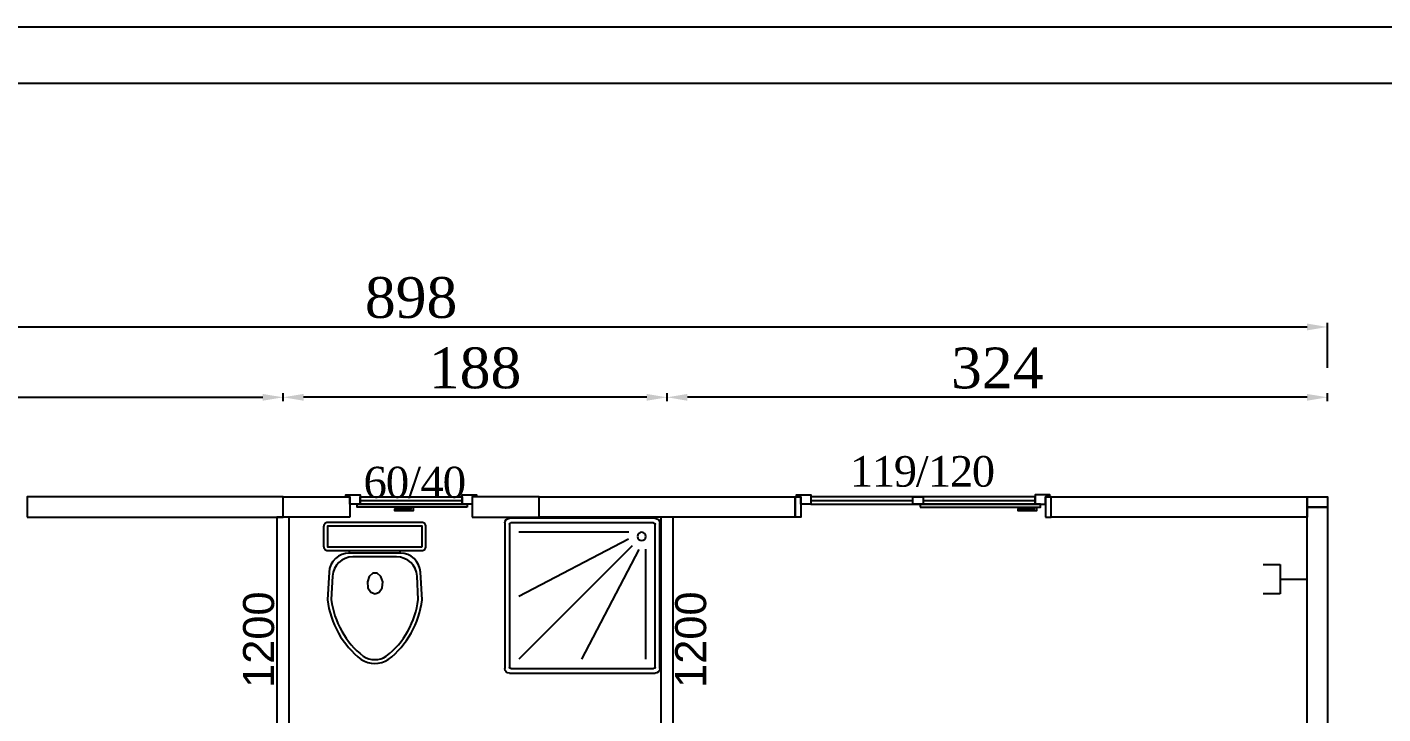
# Model space of a CAD drawing. Header units: millimetres. Extents: x 142629 to 168404, y -211947 to -204319.
# Drawn here: x 145547 to 146212, y -204656 to -204319 of the extents above; entities that cross this region are included whole.
import ezdxf

# ---------------------------------------------------------------- set-up
doc = ezdxf.new("R2010")
doc.units = ezdxf.units.MM
for name, color, linetype in [('1', 250, 'Continuous'), ('Block1', 255, 'Continuous'), ('DUVAR', 7, 'Continuous'), ('KAPI-PEN', 3, 'Continuous'), ('TEFRIS', 4, 'Continuous')]:
    doc.layers.add(name, color=color, linetype=linetype)
doc.styles.add('metin', font='palabi.ttf')
doc.styles.get("Standard").update_dxf_attribs({"font": 'arial.ttf'})
doc.dimstyles.new('Metin SARI', dxfattribs={"dimscale": 20, "dimtxt": 1, "dimasz": 0.5, "dimexe": 0.1, "dimexo": 0.1, "dimgap": 0.2, "dimtad": 1, "dimrnd": 1, "dimzin": 12, "dimdsep": 46, "dimlunit": 6, "dimtxsty": 'metin', "dimcen": 0.8, "dimdle": 0.0005, "dimclrd": 7, "dimclre": 165, "dimclrt": 165, "dimazin": 3, "dimtfac": 1, "dimtmove": 0, "dimatfit": 2, "dimfxl": 1, "dimfxlon": 1, "dimtolj": 1, "dimtzin": 0, "dimlwe": -1, "dimarcsym": 0})

# ---------------------------------------------------------------- blocks, each defined once
blk = doc.blocks.new('1250')
at = {"layer": 'Block1', "color": 7}
for p, q in [((137474.17, -210534.23), (137524.17, -210534.23)), ((137529.17, -210534.23), (137584.17, -210534.23))]:
    blk.add_line(p, q, dxfattribs=at)
for points in [[(137467.08, -210532.48), (137467.08, -210531.48), (137474.17, -210531.48), (137474.17, -210535.98), (137469.17, -210535.98), (137469.17, -210532.48), (137467.08, -210532.48)], [(137591.26, -210532.48), (137591.26, -210531.48), (137584.17, -210531.48), (137584.17, -210535.98), (137589.17, -210535.98), (137589.17, -210532.48), (137591.26, -210532.48)], [(137584.82, -210537.48), (137584.82, -210539.3), (137575.82, -210539.3), (137575.82, -210538.3), (137583.82, -210538.3), (137583.82, -210537.48), (137584.82, -210537.48)]]:
    blk.add_lwpolyline(points, dxfattribs=at)
for points in [[(137474.17, -210535.98), (137584.17, -210535.98), (137584.17, -210532.48), (137474.17, -210532.48)], [(137524.17, -210532.48), (137529.17, -210532.48), (137529.17, -210535.98), (137524.17, -210535.98)], [(137527.67, -210537.48), (137586.67, -210537.48), (137586.67, -210535.98), (137527.67, -210535.98)]]:
    blk.add_lwpolyline(points, close=True, dxfattribs=at)
at = {"layer": 'KAPI-PEN', "color": 175, "true_color": 0x4554a5}
for points in [[(137466.42, -210532.48), (137469.17, -210532.48), (137469.17, -210542.48), (137466.42, -210542.48)], [(137589.17, -210542.48), (137591.92, -210542.48), (137591.92, -210532.48), (137589.17, -210532.48)]]:
    blk.add_lwpolyline(points, close=True, dxfattribs=at)
blk = doc.blocks.new('1250 v')
at = {"layer": 'Block1', "color": 7}
blk.add_line((138675.83, -210549.23), (138725.83, -210549.23), dxfattribs=at)
for points in [[(138668.83, -210547.48), (138668.83, -210546.48), (138675.83, -210546.48), (138675.83, -210550.98), (138670.83, -210550.98), (138670.83, -210547.48), (138668.83, -210547.48)], [(138725.83, -210546.48), (138732.83, -210546.48), (138732.83, -210547.48), (138730.83, -210547.48), (138730.83, -210550.98), (138725.83, -210550.98), (138725.83, -210546.48)], [(138700.83, -210552.48), (138701.83, -210552.48), (138701.83, -210554.3), (138692.83, -210554.3), (138692.83, -210553.3), (138700.83, -210553.3), (138700.83, -210552.48)]]:
    blk.add_lwpolyline(points, dxfattribs=at)
for points in [[(138728.33, -210552.48), (138674.33, -210552.48), (138674.33, -210550.98), (138728.33, -210550.98)], [(138675.83, -210547.48), (138725.83, -210547.48), (138725.83, -210550.98), (138675.83, -210550.98)]]:
    blk.add_lwpolyline(points, close=True, dxfattribs=at)
at = {"layer": 'KAPI-PEN', "color": 175, "true_color": 0x4554a5}
for points in [[(138670.83, -210557.48), (138638.08, -210557.48), (138638.08, -210547.48), (138670.83, -210547.48)], [(138730.83, -210557.48), (138763.58, -210557.48), (138763.58, -210547.48), (138730.83, -210547.48)]]:
    blk.add_lwpolyline(points, close=True, dxfattribs=at)
blk = doc.blocks.new('duşteknesi')
at = {"layer": 'TEFRIS', "color": 7}
for p, q in [((137461.28, -211042.1), (137461.28, -210970.66)), ((137463.56, -210968.38), (137535, -210968.38)), ((137463.56, -211041.34), (137463.56, -210971.42)), ((137464.32, -210970.66), (137534.24, -210970.66)), ((137535, -210971.42), (137535, -211041.34)), ((137537.28, -210970.66), (137537.28, -211042.1)), ((137523.75, -211030.84), (137468.12, -210975.22)), ((137526.99, -211029.07), (137498.95, -210975.22)), ((137530.44, -210975.22), (137530.44, -211029.23)), ((137521.97, -211034.09), (137468.12, -211006.05)), ((137522.14, -211037.54), (137468.12, -211037.54)), ((137535, -211044.38), (137463.56, -211044.38)), ((137534.24, -211042.1), (137464.32, -211042.1))]:
    blk.add_line(p, q, dxfattribs=at)
blk.add_circle((137528.41, -211035.5), 2.03, dxfattribs=at)
for centre, radius, start, end in [((137463.56, -210970.66), 2.28, 90, 180), ((137464.32, -210971.42), 0.76, 90, 180), ((137534.24, -210971.42), 0.76, 0, 90), ((137535, -210970.66), 2.28, 0, 90), ((137463.56, -211042.1), 2.28, 180, 270), ((137464.32, -211041.34), 0.76, 180, 270), ((137534.24, -211041.34), 0.76, 270, 0), ((137535, -211042.1), 2.28, 270, 0)]:
    blk.add_arc(centre, radius, start, end, dxfattribs=at)
blk = doc.blocks.new('KLOZET')
at = {"layer": 'TEFRIS', "color": 7}
for p, q in [((137068.51, -211018.48), (137068.51, -211019.69)), ((137093.37, -211018.48), (137093.37, -211019.69))]:
    blk.add_line(p, q, dxfattribs=at)
for points in [[(137087.57, -210966.25, -0.199825), (137104.12, -210995.55), (137103.35, -211009.05, -0.397632), (137093.37, -211018.48), (137068.51, -211018.48, -0.397632), (137058.52, -211009.05), (137057.76, -210995.55, -0.199825), (137074.31, -210966.25, -0.284389)], [(137102.25, -210995.69), (137101.65, -211007.13, -0.398989), (137091.66, -211016.61), (137070.21, -211016.61, -0.398989), (137060.23, -211007.13), (137059.63, -210995.69, -0.197715), (137075.3, -210967.84, -0.284389), (137086.58, -210967.84, -0.197715)], [(137105.99, -211031.5, -0.414214), (137103.99, -211033.5), (137057.88, -211033.5, -0.414214), (137055.88, -211031.5), (137055.88, -211021.69, -0.414214), (137057.88, -211019.69), (137103.99, -211019.69, -0.414214), (137105.99, -211021.69)]]:
    blk.add_lwpolyline(points, format="xyb", close=True, dxfattribs=at)
blk.add_lwpolyline([(137104.12, -211021.56), (137104.12, -211031.62), (137057.76, -211031.62), (137057.76, -211021.56)], close=True, dxfattribs=at)
at = {"layer": 'TEFRIS', "color": 7, "linetype": 'Continuous'}
blk.add_polyline3d([(137081.07, -210998.48, 0), (137083.12, -210999.3, 0), (137084.52, -211001.49, 0), (137084.83, -211004.36, 0), (137083.94, -211007.01, 0), (137082.14, -211008.58, 0), (137080, -211008.58, 0), (137078.2, -211007.01, 0), (137077.31, -211004.36, 0), (137077.61, -211001.49, 0), (137079.01, -210999.3, 0), (137081.07, -210998.48, 0)], dxfattribs=at)
blk = doc.blocks.new('*D1688')
at = {"layer": 'Block1', "color": 165, "transparency": 16777216}
for p, q in [((145285.87, -204502.13), (145285.87, -204498.29)), ((145672.37, -204502.13), (145672.37, -204498.29))]:
    blk.add_line(p, q, dxfattribs=at)
at = {"layer": 'Block1', "color": 7, "lineweight": -2, "transparency": 16777216}
blk.add_line((145295.87, -204500.29), (145662.37, -204500.29), dxfattribs=at)
at = {"layer": 'Block1', "color": 7, "transparency": 16777216}
for points in [[(145295.87, -204498.63), (145295.87, -204501.96), (145285.87, -204500.29)], [(145662.37, -204498.63), (145662.37, -204501.96), (145672.37, -204500.29)]]:
    blk.add_solid(points, dxfattribs=at)
at = {"layer": 'Defpoints', "color": 0, "transparency": 16777216}
for p in [(145285.87, -204504.13), (145672.37, -204500.29), (145672.37, -204504.13)]:
    blk.add_point(p, dxfattribs=at)
at = {"layer": 'Block1', "color": 165, "transparency": 16777216, "insert": (145479.12, -204486), "char_height": 20, "attachment_point": 5, "style": 'metin'}
blk.add_mtext('\\A1;386', dxfattribs=at)
blk = doc.blocks.new('*D1689')
at = {"layer": 'Block1', "color": 165, "transparency": 16777216}
for p, q in [((145672.37, -204502.13), (145672.37, -204498.29)), ((145860.62, -204502.13), (145860.62, -204498.29))]:
    blk.add_line(p, q, dxfattribs=at)
at = {"layer": 'Block1', "color": 7, "lineweight": -2, "transparency": 16777216}
blk.add_line((145850.62, -204500.29), (145682.37, -204500.29), dxfattribs=at)
at = {"layer": 'Block1', "color": 7, "transparency": 16777216}
for points in [[(145682.37, -204498.63), (145682.37, -204501.96), (145672.37, -204500.29)], [(145850.62, -204498.63), (145850.62, -204501.96), (145860.62, -204500.29)]]:
    blk.add_solid(points, dxfattribs=at)
at = {"layer": 'Defpoints', "color": 0, "transparency": 16777216}
for p in [(145672.37, -204500.29), (145672.37, -204504.13), (145860.62, -204504.13)]:
    blk.add_point(p, dxfattribs=at)
at = {"layer": 'Block1', "color": 165, "transparency": 16777216, "insert": (145766.49, -204486), "char_height": 20, "attachment_point": 5, "style": 'metin'}
blk.add_mtext('\\A1;188', dxfattribs=at)
blk = doc.blocks.new('*D1690')
at = {"layer": 'Block1', "color": 165, "transparency": 16777216}
for p, q in [((145860.62, -204502.13), (145860.62, -204498.29)), ((146184.37, -204502.13), (146184.37, -204498.29))]:
    blk.add_line(p, q, dxfattribs=at)
at = {"layer": 'Block1', "color": 7, "lineweight": -2, "transparency": 16777216}
blk.add_line((146174.37, -204500.29), (145870.62, -204500.29), dxfattribs=at)
at = {"layer": 'Block1', "color": 7, "transparency": 16777216}
for points in [[(145870.62, -204498.63), (145870.62, -204501.96), (145860.62, -204500.29)], [(146174.37, -204498.63), (146174.37, -204501.96), (146184.37, -204500.29)]]:
    blk.add_solid(points, dxfattribs=at)
at = {"layer": 'Defpoints', "color": 0, "transparency": 16777216}
for p in [(145860.62, -204500.29), (145860.62, -204504.13), (146184.37, -204504.13)]:
    blk.add_point(p, dxfattribs=at)
at = {"layer": 'Block1', "color": 165, "transparency": 16777216, "insert": (146022.49, -204486.03), "char_height": 20, "attachment_point": 5, "style": 'metin'}
blk.add_mtext('\\A1;324', dxfattribs=at)
blk = doc.blocks.new('*D1691')
at = {"layer": 'Block1', "color": 165, "transparency": 16777216}
for p, q in [((145285.87, -204485.78), (145285.87, -204463.78)), ((146184.37, -204485.78), (146184.37, -204463.78))]:
    blk.add_line(p, q, dxfattribs=at)
at = {"layer": 'Block1', "color": 7, "lineweight": -2, "transparency": 16777216}
blk.add_line((145295.87, -204465.78), (146174.37, -204465.78), dxfattribs=at)
at = {"layer": 'Block1', "color": 7, "transparency": 16777216}
for points in [[(145295.87, -204464.12), (145295.87, -204467.45), (145285.87, -204465.78)], [(146174.37, -204464.12), (146174.37, -204467.45), (146184.37, -204465.78)]]:
    blk.add_solid(points, dxfattribs=at)
at = {"layer": 'Defpoints', "color": 0, "transparency": 16777216}
for p in [(146184.37, -204465.78), (145285.87, -204504.13), (146184.37, -204504.13)]:
    blk.add_point(p, dxfattribs=at)
at = {"layer": 'Block1', "color": 165, "transparency": 16777216, "insert": (145735.12, -204451.49), "char_height": 20, "attachment_point": 5, "style": 'metin'}
blk.add_mtext('\\A1;898', dxfattribs=at)
blk = doc.blocks.new('TELPRIZ')
at = {"layer": 'DUVAR', "color": 1}
for p, q in [((-7.2, 21.45), (-7.2, 13.15)), ((7.2, 13.15), (7.2, 21.45)), ((-7.2, 13.15), (7.2, 13.15)), ((0, 13.15), (0, 0))]:
    blk.add_line(p, q, dxfattribs=at)

msp = doc.modelspace()

# ---------------------------------------------------------------- linework, layer by layer
at = {"layer": 'KAPI-PEN', "color": 175, "true_color": 0x4554a5}
for points in [[(144906.374, -205677.012), (146827.37, -205677.012), (146827.37, -204318.732), (144906.374, -204318.732)], [(144934.054, -205649.332), (146799.69, -205649.332), (146799.69, -204346.412), (144934.054, -204346.412)], [(145546.866, -204559.111), (145672.366, -204559.111), (145672.366, -204549.111), (145546.866, -204549.111)], [(145923.366, -204559.111), (145797.866, -204559.111), (145797.866, -204549.111), (145923.366, -204549.111)], [(146174.366, -204559.111), (146048.866, -204559.111), (146048.866, -204549.111), (146174.366, -204549.111)], [(146184.366, -204554.111), (146174.366, -204554.111), (146174.366, -204549.111), (146184.366, -204549.111)], [(146184.366, -204679.611), (146174.366, -204679.611), (146174.366, -204554.111), (146184.366, -204554.111)], [(145669.366, -204679.611), (145675.366, -204679.611), (145675.366, -204559.111), (145669.366, -204559.111)], [(145857.616, -204679.611), (145863.616, -204679.611), (145863.616, -204559.111), (145857.616, -204559.111)]]:
    msp.add_lwpolyline(points, close=True, dxfattribs=at)

# ---------------------------------------------------------------- block references
at = {"layer": 'Block1', "color": 43}
for name, p in [('1250 v', (7034.288, 5998.368)), ('1250', (8456.946, 5983.368))]:
    msp.add_blockref(name, p, dxfattribs=at)
at = {"layer": 'Block1', "color": 43, "xscale": -1, "rotation": 180}
for name, p in [('KLOZET', (8636.371, -415595.135)), ('duşteknesi', (8319.759, -415604.002))]:
    msp.add_blockref(name, p, dxfattribs=at)
at = {"layer": 'TEFRIS', "lineweight": 25, "xscale": -1, "rotation": 90}
msp.add_blockref('TELPRIZ', (146174.366, -204589.465), dxfattribs=at)

# ---------------------------------------------------------------- texts
at = {"color": 7, "lineweight": 50, "insert": (145711.776, -204549.795), "char_height": 15.2174, "attachment_point": 7, "style": 'metin'}
msp.add_mtext_dynamic_manual_height_columns('\\pxsm1,ql;{\\T0.95;60/40}', width=68.96525, gutter_width=61.661, heights=[0], dxfattribs=at)
at = {"layer": '1', "color": 0, "lineweight": 25}
for p in [(145667.949, -204642.782), (145879.78, -204642.782)]:
    msp.add_text('1200', height=15.2174, rotation=90, dxfattribs=at).set_placement(p)
at = {"layer": '1', "color": 0, "lineweight": 50, "insert": (145950.277, -204529.097), "char_height": 15, "attachment_point": 1, "style": 'metin'}
msp.add_mtext_dynamic_manual_height_columns('\\pxsm1;{\\T0.95;119/120}', width=105.60789, gutter_width=61.661, heights=[0], dxfattribs=at)

# ---------------------------------------------------------------- dimensions: what is measured, and where the dimension line sits
at = {"layer": 'Block1', "color": 7}
for p1, p2, distance, picture, middle in [((145285.866, -204504.13), (146184.366, -204504.13), 38.348, '*D1691', (145735.116, -204451.494)), ((145285.866, -204504.13), (145672.366, -204504.13), 3.838, '*D1688', (145479.116, -204486.004)), ((145860.616, -204504.13), (145672.366, -204504.13), -3.838, '*D1689', (145766.491, -204486.004)), ((146184.366, -204504.13), (145860.616, -204504.13), -3.838, '*D1690', (146022.491, -204486.031))]:
    dim = msp.add_aligned_dim(p1=p1, p2=p2, distance=distance, dimstyle='Metin SARI', dxfattribs=at)
    dim.commit()
    dim.dimension.update_dxf_attribs({"geometry": picture, "text_midpoint": middle})

doc.saveas('drawing.dxf')
